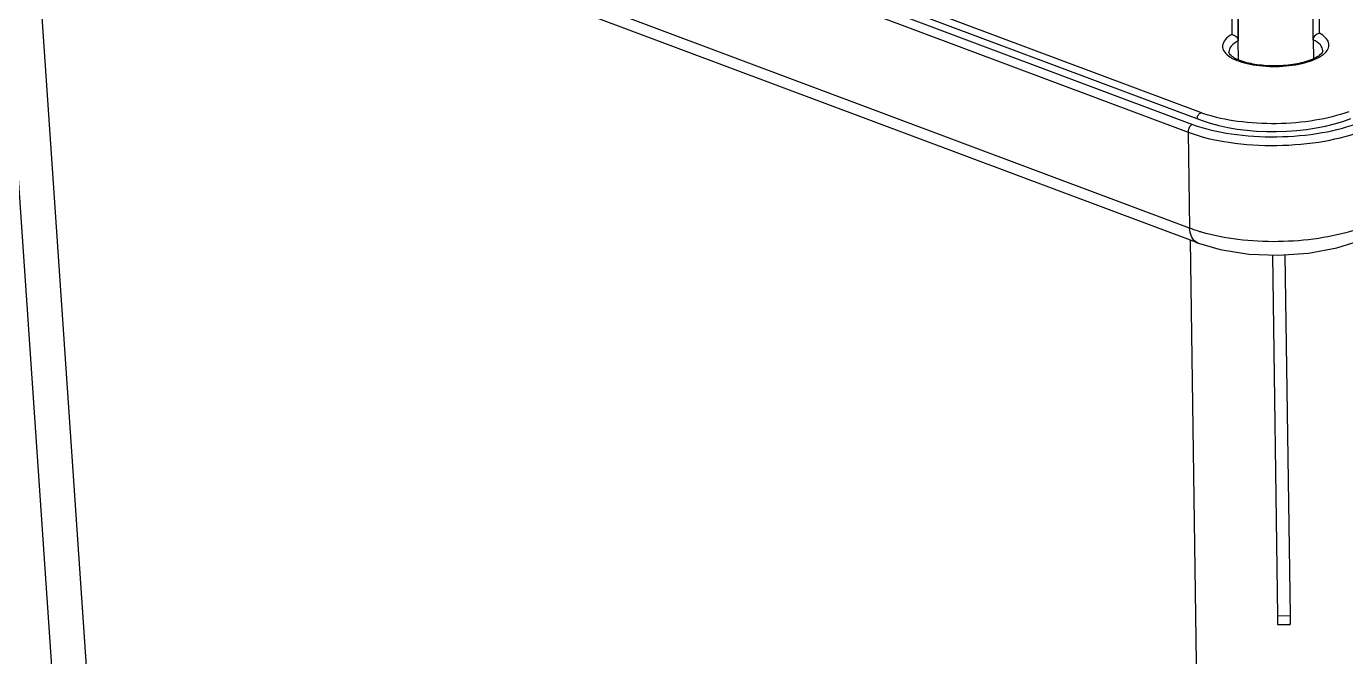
# Model space of a CAD drawing. Header units: millimetres. Extents: x 3083 to 7283, y 1609 to 4579.
# Drawn here: x 5971 to 6090.6, y 4044.3 to 4101.4 of the extents above; entities that cross this region are included whole.
import ezdxf

# ---------------------------------------------------------------- set-up
doc = ezdxf.new("R2010")
doc.units = ezdxf.units.MM

msp = doc.modelspace()

# ---------------------------------------------------------------- linework, layer by layer
at = {"linetype": 'Continuous'}
for p, q in [((5952.63, 4139.62, -163.19), (6077.56, 4092.83, -163.19)), ((5951.39, 4138.55, -163.19), (6076.29, 4091.78, -163.19)), ((5951.79, 4139.26, -163.19), (6076.68, 4092.49, -163.19)), ((5954.96, 4139.43, -163.19), (6077.46, 4093.56, -163.19)), ((6076.42, 4083.09, -163.19), (5952.25, 4129.59, -163.19)), ((6077.21, 4081.72, -163.19), (5953.05, 4128.22, -163.19)), ((5967.84, 4122.68, -163.19), (5978.02, 3973.6, -163.19)), ((5971.08, 4121.47, -163.19), (5981.36, 3970.77, -163.19)), ((6088.19, 4100.75, -163.19), (6088.04, 4116.55, -163.19)), ((6080.15, 4110.22, -163.19), (6080.24, 4100.64, -163.19)), ((6080.73, 4109.71, -163.19), (6080.82, 4100.05, -163.19)), ((6087.63, 4100.14, -163.19), (6087.54, 4109.8, -163.19)), ((6080.83, 4100.05, -163.19), (6080.76, 4107.18, -163.19)), ((6080.84, 4098.36, -163.19), (6080.82, 4100.05, -163.19)), ((6087.63, 4100.14, -163.19), (6087.66, 4098.46, -163.19)), ((6076.29, 4091.78, -163.19), (6076.42, 4083.09, -163.19)), ((6076.46, 4082.01, -163.19), (6078.62, 3934.34, -163.19)), ((6077.21, 4081.72, -163.19), (6079.19, 4081.14, -163.19)), ((6079.19, 4081.14, -163.19), (6081.78, 4080.74, -163.19)), ((6087.2, 4080.82, -163.19), (6089.77, 4081.3, -163.19)), ((6089.77, 4081.3, -163.19), (6091.69, 4081.92, -163.19)), ((6081.78, 4080.74, -163.19), (6084.49, 4080.63, -163.19)), ((6083.92, 4080.65, -163.19), (6084.39, 4047.97, -163.19)), ((6084.49, 4080.63, -163.19), (6087.2, 4080.82, -163.19)), ((6085.05, 4080.67, -163.19), (6085.52, 4047.99, -163.19)), ((6084.39, 4047.97, -163.19), (6085.52, 4047.99, -163.19)), ((6084.39, 4047.97, -163.19), (6084.4, 4047.17, -163.19)), ((6085.52, 4047.99, -163.19), (6085.54, 4047.19, -163.19)), ((6084.4, 4047.17, -163.19), (6085.54, 4047.19, -163.19)), ((6085.54, 4047.19, -163.19), (6085.54, 4047.28, -163.19))]:
    msp.add_line(p, q, dxfattribs=at)
for centre, radius, start, end in [((6077.93, 4092.87, -163.19), 0.858, 160.1541, 170.5377), ((6081.38, 4104.03, -163.19), 11.18, 249.4794, 250.9123), ((6077.56, 4082.65, -163.19), 0.986, 237.2647, 249.2325)]:
    msp.add_arc(centre, radius, start, end, dxfattribs=at)
msp.add_ellipse((6084.27, 4095.57, -163.19), major_axis=(9.54, 0.14), ratio=0.390766, start_param=-2.356703, end_param=-0.788646, dxfattribs=at)
for points, knots in [([(6080.24, 4100.64, -163.19), (6080.02, 4100.5, -163.19), (6079.64, 4100.24, -163.19), (6079.32, 4099.61, -163.19), (6079.56, 4098.97, -163.19), (6079.92, 4098.71, -163.19), (6080.13, 4098.58, -163.19)], [0, 0, 0, 0, 0.293674, 0.512014, 0.722342, 1, 1, 1, 1]), ([(6080.82, 4100.05, -163.19), (6080.59, 4099.92, -163.19), (6080.2, 4099.68, -163.19), (6079.97, 4099.23, -163.19), (6079.98, 4099.04, -163.19)], [0, 0, 0, 0, 0.581542, 1, 1, 1, 1]), ([(6080.24, 4100.64, -163.19), (6080.39, 4100.62, -163.19), (6080.68, 4100.49, -163.19), (6080.82, 4100.19, -163.19), (6080.82, 4100.05, -163.19)], [0, 0, 0, 0, 0.506755, 1, 1, 1, 1]), ([(6087.63, 4100.14, -163.19), (6087.63, 4100.29, -163.19), (6087.76, 4100.58, -163.19), (6088.04, 4100.73, -163.19), (6088.19, 4100.75, -163.19)], [0, 0, 0, 0, 0.49309, 1, 1, 1, 1]), ([(6088.49, 4099.16, -163.19), (6088.49, 4099.35, -163.19), (6088.26, 4099.79, -163.19), (6087.87, 4100.03, -163.19), (6087.63, 4100.14, -163.19)], [0, 0, 0, 0, 0.418999, 1, 1, 1, 1]), ([(6088.7, 4098.98, -163.19), (6088.83, 4099.1, -163.19), (6089.05, 4099.38, -163.19), (6089.07, 4099.93, -163.19), (6088.73, 4100.41, -163.19), (6088.39, 4100.64, -163.19), (6088.19, 4100.75, -163.19)], [0, 0, 0, 0, 0.245469, 0.454444, 0.691797, 1, 1, 1, 1]), ([(6088.49, 4099.16, -163.19), (6088.49, 4099.04, -163.19), (6088.14, 4098.66, -163.19), (6087.3, 4098.24, -163.19), (6085.91, 4097.89, -163.19), (6084.26, 4097.75, -163.19), (6082.6, 4097.84, -163.19), (6081.19, 4098.15, -163.19), (6080.35, 4098.54, -163.19), (6079.98, 4098.92, -163.19), (6079.98, 4099.04, -163.19)], [0, 0, 0, 0, 0.040123, 0.149967, 0.311775, 0.499988, 0.688206, 0.850024, 0.959877, 1, 1, 1, 1]), ([(6088.34, 4098.69, -163.19), (6088.38, 4098.71, -163.19), (6088.5, 4098.8, -163.19), (6088.62, 4098.9, -163.19), (6088.7, 4098.98, -163.19)], [0, 0, 0, 0, 0.266692, 1, 1, 1, 1]), ([(6080.13, 4098.58, -163.19), (6080.38, 4098.43, -163.19), (6080.96, 4098.17, -163.19), (6082.32, 4097.82, -163.19), (6084.25, 4097.67, -163.19), (6086.17, 4097.87, -163.19), (6087.53, 4098.27, -163.19), (6088.1, 4098.54, -163.19), (6088.34, 4098.69, -163.19)], [0, 0, 0, 0, 0.100662, 0.221351, 0.499651, 0.778147, 0.899062, 1, 1, 1, 1]), ([(6077.26, 4093.41, -163.19), (6077.28, 4093.43, -163.19), (6077.33, 4093.49, -163.19), (6077.41, 4093.54, -163.19), (6077.46, 4093.56, -163.19)], [0, 0, 0, 0, 0.270308, 1, 1, 1, 1]), ([(6090.84, 4093.64, -163.19), (6089.87, 4093.28, -163.19), (6087.69, 4092.75, -163.19), (6084.29, 4092.47, -163.19), (6080.89, 4092.66, -163.19), (6078.71, 4093.12, -163.19), (6077.72, 4093.46, -163.19)], [0, 0, 0, 0, 0.235034, 0.500362, 0.765498, 1, 1, 1, 1]), ([(6076.68, 4092.49, -163.19), (6076.62, 4092.47, -163.19), (6076.39, 4092.3, -163.19), (6076.28, 4092, -163.19), (6076.29, 4091.78, -163.19)], [0, 0, 0, 0, 0.226088, 1, 1, 1, 1]), ([(6076.29, 4091.78, -163.19), (6077.47, 4091.33, -163.19), (6080.15, 4090.73, -163.19), (6084.32, 4090.48, -163.19), (6088.49, 4090.84, -163.19), (6091.15, 4091.52, -163.19), (6092.32, 4092, -163.19)], [0, 0, 0, 0, 0.233121, 0.499945, 0.766735, 1, 1, 1, 1]), ([(6076.68, 4092.49, -163.19), (6077.81, 4092.07, -163.19), (6080.35, 4091.5, -163.19), (6084.31, 4091.27, -163.19), (6088.27, 4091.61, -163.19), (6090.8, 4092.25, -163.19), (6091.91, 4092.7, -163.19)], [0, 0, 0, 0, 0.23305, 0.499945, 0.766804, 1, 1, 1, 1]), ([(6077.03, 4081.82, -163.19), (6076.84, 4081.94, -163.19), (6076.53, 4082.34, -163.19), (6076.43, 4082.83, -163.19), (6076.42, 4083.09, -163.19)], [0, 0, 0, 0, 0.455637, 1, 1, 1, 1]), ([(6077.5, 4082.73, -163.19), (6077.4, 4082.75, -163.19), (6077.04, 4082.86, -163.19), (6076.68, 4082.99, -163.19), (6076.42, 4083.09, -163.19)], [0, 0, 0, 0, 0.257956, 1, 1, 1, 1]), ([(6091.39, 4082.92, -163.19), (6090.33, 4082.57, -163.19), (6088.02, 4082.07, -163.19), (6084.45, 4081.79, -163.19), (6080.88, 4081.96, -163.19), (6078.57, 4082.41, -163.19), (6077.5, 4082.73, -163.19)], [0, 0, 0, 0, 0.238551, 0.500227, 0.761764, 1, 1, 1, 1])]:
    msp.add_open_spline(points, degree=3, knots=knots, dxfattribs=at)
msp.add_open_spline([(6077.12, 4093.16, -163.19), (6077.15, 4093.25, -163.19), (6077.2, 4093.34, -163.19), (6077.26, 4093.41, -163.19)], degree=3, dxfattribs=at)

doc.saveas('drawing.dxf')
